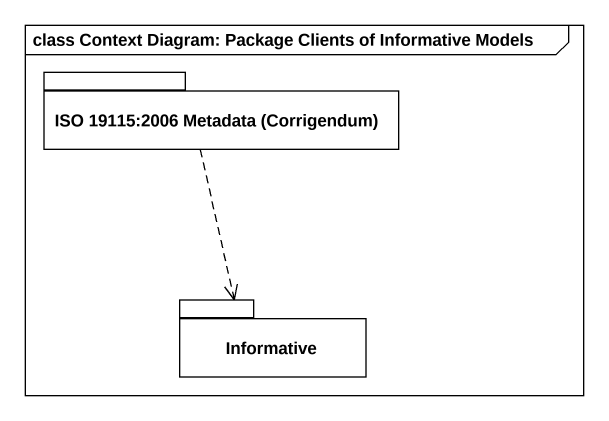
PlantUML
@startuml
mainframe class Context Diagram: Package Clients of Informative Models
package "ISO 19115:2006 Metadata (Corrigendum)" as ISO_19115_2006_Metadata {
}
package Informative {
}
ISO_19115_2006_Metadata ..> Informative
@enduml
